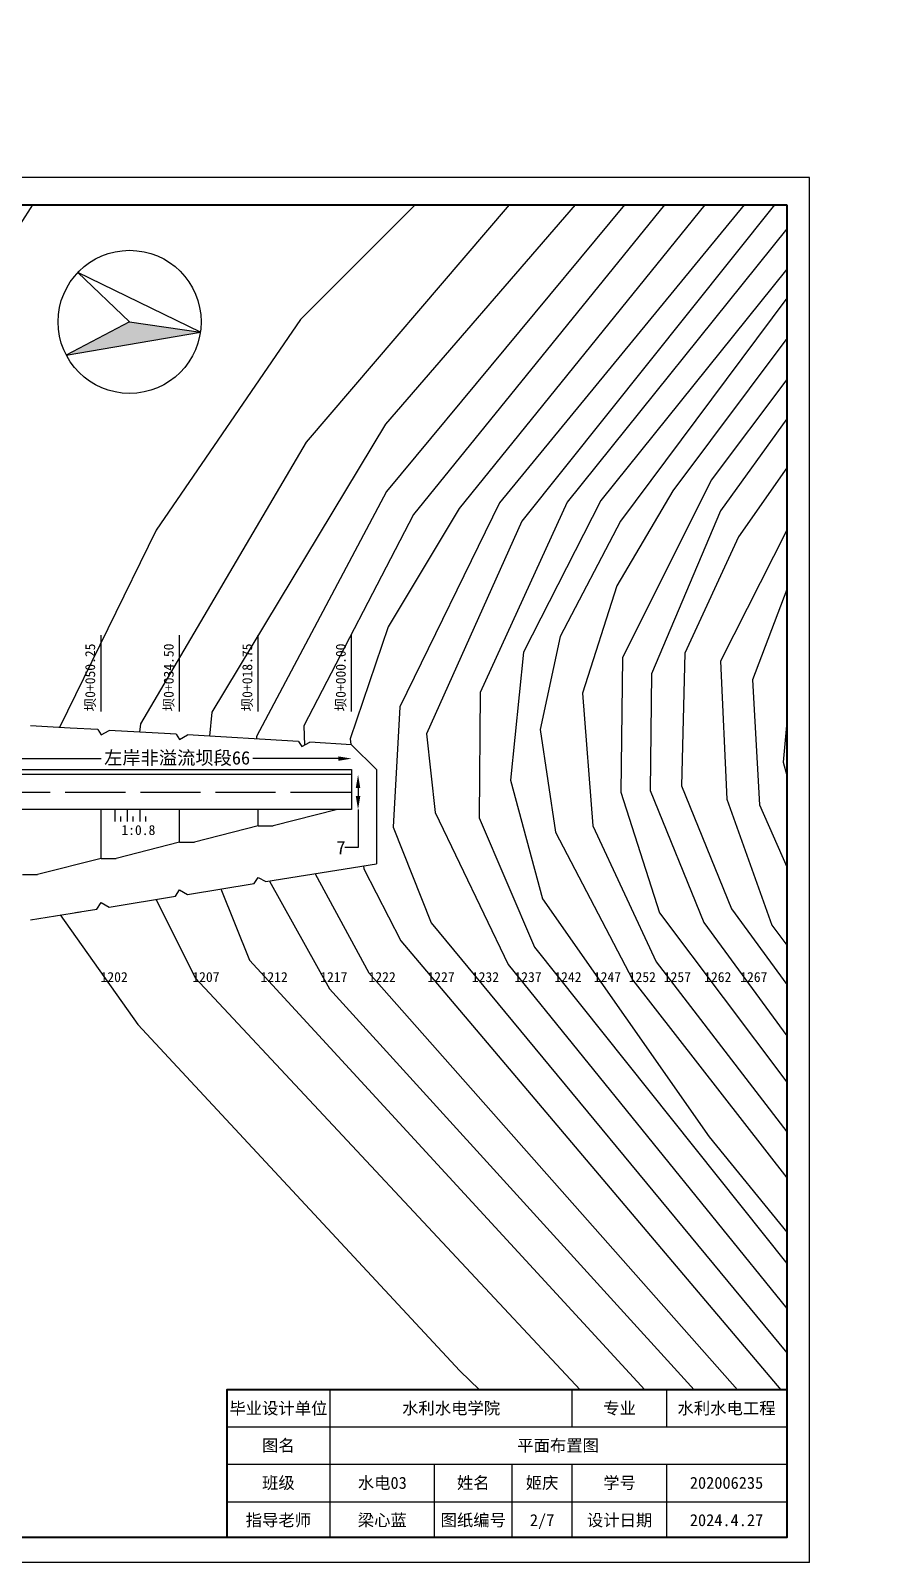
# Model space of a CAD drawing. Extents: x -8185 to 12243, y -479 to 10118.
# Drawn here: x 2551.6 to 2719.9, y -478.8 to -173 of the extents above; entities that cross this region are included whole.
import ezdxf

# ---------------------------------------------------------------- set-up
doc = ezdxf.new("R2010")
doc.units = 0
doc.header["$MEASUREMENT"] = 0
doc.linetypes.add('ACAD_ISO02W100', pattern=[15, 12, -3])
for name, color, linetype in [('Contour_Line_Intermediate', 7, 'Continuous'), ('Contour_Line_Major', 7, 'Continuous'), ('Contour_Line_Minor', 7, 'Continuous')]:
    doc.layers.add(name, color=color, linetype=linetype)
doc.styles.get("Standard").update_dxf_attribs({"font": 'simfang.ttf'})
doc.dimstyles.get("Standard").update_dxf_attribs({"dimtxt": 0.18, "dimasz": 0.18, "dimexe": 0.18, "dimexo": 0.0625, "dimgap": 0.09, "dimtad": 0, "dimtih": 1, "dimtoh": 1, "dimdec": 4, "dimzin": 0, "dimdsep": 46, "dimtxsty": 'Standard', "dimcen": 0.09, "dimadec": 0, "dimazin": 0, "dimtfac": 1, "dimtdec": 4, "dimtofl": 0, "dimtmove": 0, "dimatfit": 3, "dimfxl": 1, "dimtolj": 1, "dimtzin": 0, "dimarcsym": 0})

# ---------------------------------------------------------------- blocks, each defined once
blk = doc.blocks.new('*D16')
at = {"color": 0, "lineweight": -2, "transparency": 16777216}
for p, q in [((2545.97, 3013.75), (2545.97, 9307.34)), ((2615.69, 3013.75), (2615.69, 9307.34)), ((2548.65, -318.32), (2565.69, -318.32)), ((2613.02, -318.32), (2595.98, -318.32))]:
    blk.add_line(p, q, dxfattribs=at)
at = {"color": 0, "transparency": 16777216}
for points in [[(2548.65, -317.88), (2548.65, -318.77), (2545.97, -318.32)], [(2613.02, -317.88), (2613.02, -318.77), (2615.69, -318.32)]]:
    blk.add_solid(points, dxfattribs=at)
at = {"layer": 'Defpoints', "color": 0, "transparency": 16777216}
for p in [(2615.69, -318.32), (2545.97, -328.49, 403231.74), (2615.69, -328.49, 403231.74)]:
    blk.add_point(p, dxfattribs=at)
at = {"color": 0, "transparency": 16777216, "insert": (2580.83, -318.32), "char_height": 2.6738, "attachment_point": 5}
blk.add_mtext('\\A1;{\\fSimSun|b0|i0|c134|p2;左岸非溢流坝段}66', dxfattribs=at)
blk = doc.blocks.new('*D19')
at = {"color": 0, "lineweight": -2, "transparency": 16777216}
for p, q in [((5957.94, -321.52), (12242.63, -321.52)), ((2616.97, -324.19), (2616.97, -325.82)), ((2616.97, -328.49), (2616.97, -336.1)), ((5957.94, -328.49), (12242.63, -328.49)), ((2616.97, -336.1), (2614.3, -336.1))]:
    blk.add_line(p, q, dxfattribs=at)
at = {"color": 0, "transparency": 16777216}
for points in [[(2616.52, -324.19), (2617.42, -324.19), (2616.97, -321.52)], [(2616.52, -325.82), (2617.42, -325.82), (2616.97, -328.49)]]:
    blk.add_solid(points, dxfattribs=at)
at = {"layer": 'Defpoints', "color": 0, "transparency": 16777216}
for p in [(2615.69, -321.52, 403231.74), (2615.69, -328.49, 403231.74), (2616.97, -328.49)]:
    blk.add_point(p, dxfattribs=at)
at = {"color": 0, "transparency": 16777216, "insert": (2613.56, -336.1), "char_height": 2.674, "attachment_point": 5}
blk.add_mtext('\\A1;7', dxfattribs=at)

msp = doc.modelspace()

# ---------------------------------------------------------------- hatches: boundary and pattern name
h = msp.add_hatch(color=256)
h.dxf.hatch_style = 1
h.paths.add_polyline_path([(2585.47717, -233.18097), (2571.34049, -231.12615), (2558.69326, -237.76814)])
h = msp.add_hatch(color=250)
h.dxf.hatch_style = 1
h.paths.add_polyline_path([(2585.47717, -233.18097), (2571.34049, -231.12615), (2558.69326, -237.76814)])

# ---------------------------------------------------------------- linework, layer by layer
for p, q in [((2585.47717, -233.18097), (2561.01687, -221.25239)), ((2571.34049, -231.12615), (2561.01687, -221.25239)), ((2571.34049, -231.12615), (2558.69326, -237.76814)), ((2571.34049, -231.12615), (2585.47717, -233.18097)), ((2558.69326, -237.76814), (2585.47717, -233.18097)), ((2565.63762, -308.90809, -629965.7707), (2565.63762, -293.64434, -629965.7707)), ((2581.3262, -308.90809, -629965.7707), (2581.3262, -293.64434, -629965.7707)), ((2597.01477, -308.90809, -3355223.01639), (2597.01477, -293.64434, -3355223.01639)), ((2615.69179, -308.90809, -1033200), (2615.69179, -293.64434, -1033200)), ((2559.50057, -312.22004, -1033197.8986), (2551.54712, -311.74949, -1033198.5881)), ((2564.97206, -312.54375, -1033197.42426), (2559.50057, -312.22004, -1033197.8986)), ((2564.97206, -312.54375, -1436431.3184), (2565.63762, -313.56683, -1436431.73905)), ((2565.63762, -313.56683, -1436431.73905), (2567.23879, -312.67786, -1436431.2114)), ((2579.50549, -313.4036, -1033196.16433), (2567.23879, -312.67786, -1033197.22776)), ((2580.6639, -313.47213, -1033196.06391), (2579.43628, -313.3995, -1033196.17033)), ((2580.6639, -313.47213, -1436431.32046), (2581.3262, -314.49019, -1436431.73905)), ((2581.3262, -314.49019, -1436431.73905), (2582.91951, -313.60558, -1436431.21399)), ((2605.07981, -314.91666, -1033193.94725), (2582.91951, -313.60558, -1033195.86837)), ((2605.07981, -314.91666, -1033193.94725), (2605.74347, -315.93681, -1033194.3667)), ((2605.74347, -315.93681, -1033194.3667), (2607.34006, -315.05038, -1033193.84056)), ((2615.69152, -315.54448, -1033193.0273), (2607.34006, -315.05038, -1033193.7513)), ((2620.67227, -320.52477, -1033193.0273), (2615.69176, -315.54428, -1033193.0273)), ((2512.09739, -320.52498, -1033200), (2615.69179, -320.52498, -1033200)), ((2615.69179, -320.52498, -1033200), (2615.69179, -321.52108, -1033200)), ((2620.67227, -320.52477, -1033193.0273), (2620.65864, -339.31286, -1033200.36424)), ((2615.69179, -321.52108, -1033200), (2408.50299, -321.52108, -1033200)), ((2615.69179, -321.52108, -1033200), (2615.69179, -328.49378, -1033200)), ((2615.69179, -328.49378, -1033200), (2408.50299, -328.49378, -1033200)), ((2577.83999, -328.49378, -1033200), (2558.91409, -328.49378, -1033200)), ((2565.63762, -338.25028, -1436431.73905), (2565.63762, -328.49378, -1033200)), ((2568.37704, -328.49378, -1033200), (2568.37704, -330.87751, -1033200)), ((2569.58828, -330.87751, -1033200), (2569.58828, -329.88643, -1033200)), ((2570.87274, -328.49378, -1033200), (2570.87274, -330.87751, -1033200)), ((2572.08398, -330.87751, -1033200), (2572.08398, -329.88643, -1033200)), ((2573.36827, -328.49378, -1033200), (2573.36827, -330.87751, -1033200)), ((2574.5795, -330.87751, -1033200), (2574.5795, -329.88643, -1033200)), ((2596.76589, -328.49378, -1033200), (2577.83999, -328.49378, -1033200)), ((2581.3262, -335.01296, -1436431.73905), (2581.3262, -328.49378, -1033200)), ((2615.69179, -328.49378, -1033200), (2596.76589, -328.49378, -1033200)), ((2597.01477, -331.77563, -1436431.73905), (2597.01477, -328.49378, -1033200)), ((2612.87802, -328.49378, -1436431.73905), (2600.00307, -331.77563, -1436431.73905)), ((2597.01477, -331.77563, -1436431.73905), (2584.3145, -335.01296, -1436431.73905)), ((2597.01477, -331.77563, -1436431.73905), (2600.00307, -331.77563, -1436431.73905)), ((2581.3262, -335.01296, -1436431.73905), (2568.62592, -338.25028, -1436431.73905)), ((2581.3262, -335.01296, -1436431.73905), (2584.3145, -335.01296, -1436431.73905)), ((2565.63762, -338.25028, -1436431.73905), (2552.93735, -341.48761, -1436431.73905)), ((2565.63762, -338.25028, -1436431.73905), (2568.62592, -338.25028, -1436431.73905)), ((2598.56771, -342.889, -1033199.46971), (2620.65835, -339.31308, -1033199.46971)), ((2549.94905, -341.48761, -1436431.73905), (2552.93735, -341.48761, -1436431.73905)), ((2596.21002, -343.26384, -1436431.23043), (2597.01477, -342.0268, -1436431.73905)), ((2597.01477, -342.0268, -1436431.73905), (2598.56771, -342.889, -1436431.2273)), ((2580.4936, -345.81474, -1436431.21283), (2581.3262, -344.53492, -1436431.73905)), ((2581.3262, -344.53492, -1436431.73905), (2582.92303, -345.42148, -1436431.21283)), ((2582.92303, -345.42148, -1033199.46971), (2596.20506, -343.27145, -1033199.46971)), ((2560.50451, -349.05048, -1033199.46971), (2564.7956, -348.35586, -1033199.46971)), ((2564.7956, -348.35586, -1436431.20687), (2565.63762, -347.06154, -1436431.73905)), ((2565.63762, -347.06154, -1436431.73905), (2567.25254, -347.95814, -1436431.20687)), ((2567.25254, -347.95814, -1033199.46971), (2580.4936, -345.81474, -1033199.46971)), ((2551.57239, -350.49637, -1033199.46971), (2561.5159, -348.88676, -1033199.46971)), ((2611.37109, -473.85646, 9221194.65613), (2611.37109, -444.34875, 9268010.64)), ((2659.75117, -451.79675, 9268010.64), (2659.75117, -444.34875, 9268010.64)), ((2678.65712, -451.79675, 9268010.64), (2678.65712, -444.34875, 9268010.64)), ((2632.25209, -473.85646, 9268010.64), (2632.25209, -459.24475, 9268010.64)), ((2647.71999, -473.85646, 9268010.64), (2647.71999, -459.24475, 9268010.64)), ((2659.75117, -473.85646, 9221194.65613), (2659.75117, -459.24475, 9268010.64)), ((2678.65712, -473.85646, 9221194.65613), (2678.65712, -459.24475, 9268010.64)), ((2590.75609, -473.85646, 9221194.65613), (2590.75609, -466.69275, 9268010.64)), ((2590.75609, -466.69275, 9268010.64), (2702.47609, -466.69275, 9268010.64)), ((2707.13109, -478.79575, 9268010.64), (2316.11109, -478.79575, 9268010.64))]:
    msp.add_line(p, q)
at = {"linetype": 'ACAD_ISO02W100'}
msp.add_line((2408.50299, -325.00743, -1033200), (2615.69179, -325.00743, -1033200), dxfattribs=at)
at = {"lineweight": 40}
msp.add_line((2590.75609, -444.34875, 9268010.64), (2590.75609, -473.85646, 9221194.65613), dxfattribs=at)
at = {"elevation": 9268010.64}
for points in [[(2707.13109, -478.79575), (2707.13109, -202.28875), (2316.11109, -202.28875), (2316.11109, -478.79575)], [(2590.75609, -454.81133), (2590.75609, -444.34875), (2590.75609, -446.83133)], [(2702.47609, -451.79675), (2590.75609, -451.79675), (2590.75609, -454.27055)], [(2702.47609, -459.24475), (2590.75609, -459.24475), (2590.75609, -451.79675)], [(2590.75609, -461.71855), (2590.75609, -459.24475), (2590.75609, -466.69275), (2590.75609, -469.16655)]]:
    msp.add_lwpolyline(points, dxfattribs=at)
at = {"lineweight": 40, "elevation": 9221194.65613}
msp.add_lwpolyline([(2702.62599, -207.72825), (2702.62599, -473.85646), (2340.98835, -473.85646), (2340.98835, -207.72825)], close=True, dxfattribs=at)
at = {"lineweight": 40, "elevation": 9268010.64}
msp.add_lwpolyline([(2702.47609, -444.34875), (2590.75609, -444.34875), (2590.75609, -446.82255)], dxfattribs=at)
msp.add_circle((2571.34049, -231.12615), 14.28525)
at = {"layer": 'Contour_Line_Intermediate', "color": 7}
for points in [[(2678.19849, -207.72825, -654962.7), (2628.0209, -269.59384, -654962.7), (2606.11367, -311.772, -654962.7), (2606.26469, -315.64743, -654962.7)], [(2702.62599, -260.3007, 3127410.3), (2692.978, -274.0393, 3127410.3), (2682.23779, -297.27798, 3127410.3), (2681.5567, -323.77647, 3127410.3), (2691.55485, -348.29634, 3127410.3), (2702.62599, -363.43057, 3127410.3)], [(2608.38667, -341.29955, -654962.7), (2619.12925, -361.06188, -654962.7), (2692.76876, -444.34875, -654962.7)]]:
    msp.add_polyline3d(points, dxfattribs=at)
at = {"layer": 'Contour_Line_Major', "color": 7}
msp.add_polyline3d([(2702.62599, -220.60372, 1236223.8), (2665.47056, -266.75954, 1236223.8), (2650.0275, -297.07603, 1236223.8), (2647.41914, -322.62987, 1236223.8), (2653.81198, -346.29626, 1236223.8), (2687.07889, -393.80834, 1236223.8), (2702.62599, -412.88301, 1236223.8)], dxfattribs=at)
at = {"layer": 'Contour_Line_Minor', "color": 7}
for points in [[(2458.09695, -313.31148, -2177778.96), (2470.17906, -290.21034, -2177778.96), (2509.90332, -256.81073, -2177778.96), (2544.53562, -219.3657, -2177778.96), (2551.98227, -207.72825, -2177778.96)], [(2628.40959, -207.72825, -2167911.9), (2605.49382, -230.64247, -2167911.9), (2576.64816, -272.71954, -2167911.9), (2557.33766, -312.09208, -2167911.9)], [(2647.16451, -207.72825, -1789674.6), (2606.62935, -255.15994, -1789674.6), (2573.51164, -311.3837, -1789674.6), (2573.33843, -313.03874, -1789674.6)], [(2660.34582, -207.72825, -1411437.3), (2622.46382, -251.55583, -1411437.3), (2587.79252, -309.02176, -1411437.3), (2587.31901, -313.86587, -1411437.3)], [(2670.19128, -207.72825, -1033200), (2622.63615, -265.00743, -1033200), (2596.71433, -313.89156, -1033200), (2596.71309, -314.42166, -1033200)], [(2686.25353, -207.72825, -276725.4), (2637.19113, -268.37326, -276725.4), (2623.00149, -292.02746, -276725.4), (2615.38641, -314.34862, -276725.4), (2615.51247, -315.53389, -276725.4)], [(2694.05916, -207.72825, 101511.9), (2645.22217, -267.24649, 101511.9), (2625.34611, -308.00026, 101511.9), (2623.95182, -332.01678, 101511.9), (2631.54218, -351.08553, 101511.9), (2702.62599, -436.97502, 101511.9)], [(2700.15117, -207.72825, 479749.2), (2649.6834, -270.90331, 479749.2), (2630.63245, -313.38763, 479749.2), (2632.4024, -329.07679, 479749.2), (2646.96004, -359.40878, 479749.2), (2702.62599, -428.1029, 479749.2)], [(2702.62599, -212.55982, 857986.5), (2658.73347, -267.14877, 857986.5), (2641.3438, -305.09654, 857986.5), (2641.18145, -330.17312, 857986.5), (2652.20597, -355.97102, 857986.5), (2702.62599, -419.14663, 857986.5)], [(2702.62599, -226.36615, 1614461.1), (2669.38138, -270.90145, 1614461.1), (2657.33045, -293.93105, 1614461.1), (2653.31521, -312.49241, 1614461.1), (2656.42778, -333.00675, 1614461.1), (2671.8777, -362.56384, 1614461.1), (2702.62599, -402.05533, 1614461.1)], [(2702.62599, -234.45039, 1992698.4), (2679.82987, -264.85743, 1992698.4), (2668.66482, -283.81366, 1992698.4), (2661.81099, -305.25708, 1992698.4), (2663.87559, -331.74656, 1992698.4), (2676.48252, -358.92888, 1992698.4), (2702.62599, -392.84189, 1992698.4)], [(2702.62599, -242.61649, 2370935.7), (2687.51398, -262.70619, 2370935.7), (2669.7717, -298.17441, 2370935.7), (2669.44377, -324.99109, 2370935.7), (2677.17347, -349.08776, 2370935.7), (2702.62599, -382.89048, 2370935.7)], [(2702.62599, -250.50777, 2749173), (2689.3796, -268.88345, 2749173), (2675.59343, -301.39413, 2749173), (2675.29448, -324.67875, 2749173), (2686.01476, -351.0139, 2749173), (2702.62599, -373.64336, 2749173)], [(2702.62599, -272.71492, 3505647.6), (2689.35865, -298.89533, 3505647.6), (2690.59933, -326.40448, 3505647.6), (2699.6322, -351.55711, 3505647.6), (2702.62599, -355.57458, 3505647.6)], [(2702.62599, -284.53239, 3883884.9), (2695.75671, -302.59998, 3883884.9), (2697.17862, -327.55889, 3883884.9), (2702.62599, -339.94086, 3883884.9)], [(2702.62599, -310.9652, 4262122.2), (2701.87594, -319.04718, 4262122.2), (2702.62599, -321.72593, 4262122.2)], [(2618.08583, -339.7295, -276725.4), (2618.15158, -340.34776, -276725.4), (2625.53996, -354.68773, -276725.4), (2701.39024, -444.34875, -276725.4)], [(2589.54591, -344.3494, -1411437.3), (2595.28861, -358.53957, -1411437.3), (2674.23215, -444.34875, -1411437.3)], [(2599.30067, -342.77035, -1033200), (2611.28175, -364.29036, -1033200), (2684.11293, -444.34875, -1033200)], [(2576.65468, -346.43617, -1789674.6), (2584.44376, -362.09431, -1789674.6), (2661.30928, -444.34875, -1789674.6)], [(2557.46376, -349.5427, -2167911.9), (2572.97255, -371.43016, -2167911.9), (2637.27586, -440.54929, -2167911.9), (2641.24985, -444.34875, -2167911.9)]]:
    msp.add_polyline3d(points, dxfattribs=at)

# ---------------------------------------------------------------- texts
at = {"char_height": 1.9922, "attachment_point": 4, "rotation": 90}
for s, insert in [('{\\fSimSun|b0|i0|c134|p2;坝}0+050.25', (2563.56299, -308.90809, -1033200)), ('{\\fSimSun|b0|i0|c134|p2;坝}0+034.50', (2579.25156, -308.90809, -1033200)), ('{\\fSimSun|b0|i0|c134|p2;坝}0+018.75', (2594.94014, -308.90809, -3758457.24569)), ('{\\fSimSun|b0|i0|c134|p2;坝}0+000.00', (2613.61716, -308.90809, -1436434.2293))]:
    msp.add_mtext_dynamic_manual_height_columns(s, width=31.243186, gutter_width=1, heights=[14.75216], dxfattribs=dict(at, insert=insert))
for s, width, gutter_width, insert, char_height, attachment_point in [('1:0.8', 6.1748429, 1, (2569.70351, -331.58512, -1033200), 1.9922, 1), ('1202', 7.6505115, 1, (2565.53432, -360.93263, -2177778.96), 2, 1), ('1207', 7.6505115, 1, (2583.86588, -360.93263, -2177778.96), 2, 1), ('1212', 7.6505115, 1, (2597.49019, -360.93263, -2177778.96), 2, 1), ('1217', 7.6505115, 1, (2609.41237, -360.93263, -2177778.96), 2, 1), ('1222', 7.6505115, 1, (2619.05899, -360.93263, -2177778.96), 2, 1), ('1227', 7.6505115, 1, (2630.82293, -360.93263, -2177778.96), 2, 1), ('1232', 7.6505115, 1, (2639.69183, -360.93263, -2177778.96), 2, 1), ('1237', 7.6505115, 1, (2648.19488, -360.93263, -2177778.96), 2, 1), ('1242', 7.6505115, 1, (2656.1658, -360.93263, -2177778.96), 2, 1), ('1247', 7.6505115, 1, (2664.06004, -360.93263, -2177778.96), 2, 1), ('1252', 7.6505115, 1, (2671.02504, -360.93263, -2177778.96), 2, 1), ('1257', 7.6505115, 1, (2678.0272, -360.93263, -2177778.96), 2, 1), ('1262', 7.6505115, 1, (2686.09233, -360.93263, -2177778.96), 2, 1), ('1267', 7.6505115, 1, (2693.29563, -360.93263, -2177778.96), 2, 1), ('{\\fSimSun|b0|i0|c134|p2;毕业设计单位}', 51.8170142, 12.5, (2601.06359, -446.83133, 9268010.64), 2.394, 2), ('{\\fSimSun|b0|i0|c134|p2;水利水电学院}', 36.376, 12.5, (2635.56113, -446.82255, 9268010.64), 2.394, 2), ('{\\fSimSun|b0|i0|c134|p2;专业}', 14.215, 12.5, (2669.20415, -446.82255, 9268010.64), 2.394, 2), ('{\\fSimSun|b0|i0|c134|p2;水利水电工程}', 25.518985, 12.5, (2690.56661, -446.82255, 9268010.64), 2.394, 2), ('{\\fSimSun|b0|i0|c134|p2;图名}', 92.7835927, 12.5, (2601.06359, -454.27055, 9268010.64), 2.394, 2), ('{\\fSimSun|b0|i0|c134|p2;平面布置图}', 68.5, 12.5, (2656.92359, -454.27055, 9268010.64), 2.394, 2), ('{\\fSimSun|b0|i0|c134|p2;班级}', 15.5, 12.5, (2601.06359, -461.71855, 9268010.64), 2.394, 2), ('{\\fSimSun|b0|i0|c134|p2;水电}03', 15.7, 12.5, (2621.81159, -461.71855, 9268010.64), 2.394, 2), ('{\\fSimSun|b0|i0|c134|p2;姓名}', 11.63, 12.5, (2639.98604, -461.71855, 9268010.64), 2.394, 2), ('{\\fSimSun|b0|i0|c134|p2;姬庆}', 9.046, 12.5, (2653.73558, -461.71855, 9268010.64), 2.394, 2), ('{\\fSimSun|b0|i0|c134|p2;学号}', 14.215, 12.5, (2669.20415, -461.71855, 9268010.64), 2.394, 2), ('202006235', 17.909, 12.5, (2690.56661, -461.71855, 9268010.64), 2.394, 2), ('{\\fSimSun|b0|i0|c134|p2;指导老师}', 15.5, 12.5, (2601.06359, -469.16655, 9268010.64), 2.394, 2), ('{\\fSimSun|b0|i0|c134|p2;梁心蓝}', 15.7, 12.5, (2621.81159, -469.16655, 9268010.64), 2.394, 2), ('{\\fSimSun|b0|i0|c134|p2;图纸编号}', 14.534363, 12.5, (2639.98604, -469.16655, 9268010.64), 2.394, 2), ('2/7', 9.046, 12.5, (2653.73558, -469.16655, 9268010.64), 2.394, 2), ('{\\fSimSun|b0|i0|c134|p2;设计日期}', 14.215, 12.5, (2669.20415, -469.16655, 9268010.64), 2.394, 2), ('2024.4.27', 17.909, 12.5, (2690.56661, -469.16655, 9268010.64), 2.394, 2)]:
    msp.add_mtext_dynamic_manual_height_columns(s, width=width, gutter_width=gutter_width, heights=[0], dxfattribs=dict(insert=insert, char_height=char_height, attachment_point=attachment_point))

# ---------------------------------------------------------------- dimensions: what is measured, and where the dimension line sits
dim = msp.add_linear_dim(base=(2615.69179, -318.32369, -1436431.73905), p1=(2545.97447, -328.49378, -1033200), p2=(2615.69179, -328.49378, -1033200), text='{\\fSimSun|b0|i0|c134|p2;左岸非溢流坝段}66', dimstyle='Standard', override={"dimscale": 53475.905951, "dimtxt": 5e-05, "dimasz": 5e-05, "dimgap": 0})
dim.commit()
dim.dimension.update_dxf_attribs({"geometry": '*D16', "text_midpoint": (2580.83313, -318.32369, -1436431.73905)})
dim = msp.add_linear_dim(base=(2616.97044, -328.49378, -1436431.73905), p1=(2615.69179, -321.52108, -1033200), p2=(2615.69179, -328.49378, -1033200), angle=90, text='7', dimstyle='Standard', override={"dimscale": 53475.905951, "dimtxt": 5e-05, "dimasz": 5e-05, "dimgap": 0})
dim.commit()
dim.dimension.update_dxf_attribs({"geometry": '*D19', "text_midpoint": (2613.55562, -336.1034, -1436431.73905), "dimtype": 160})

doc.saveas('drawing.dxf')
